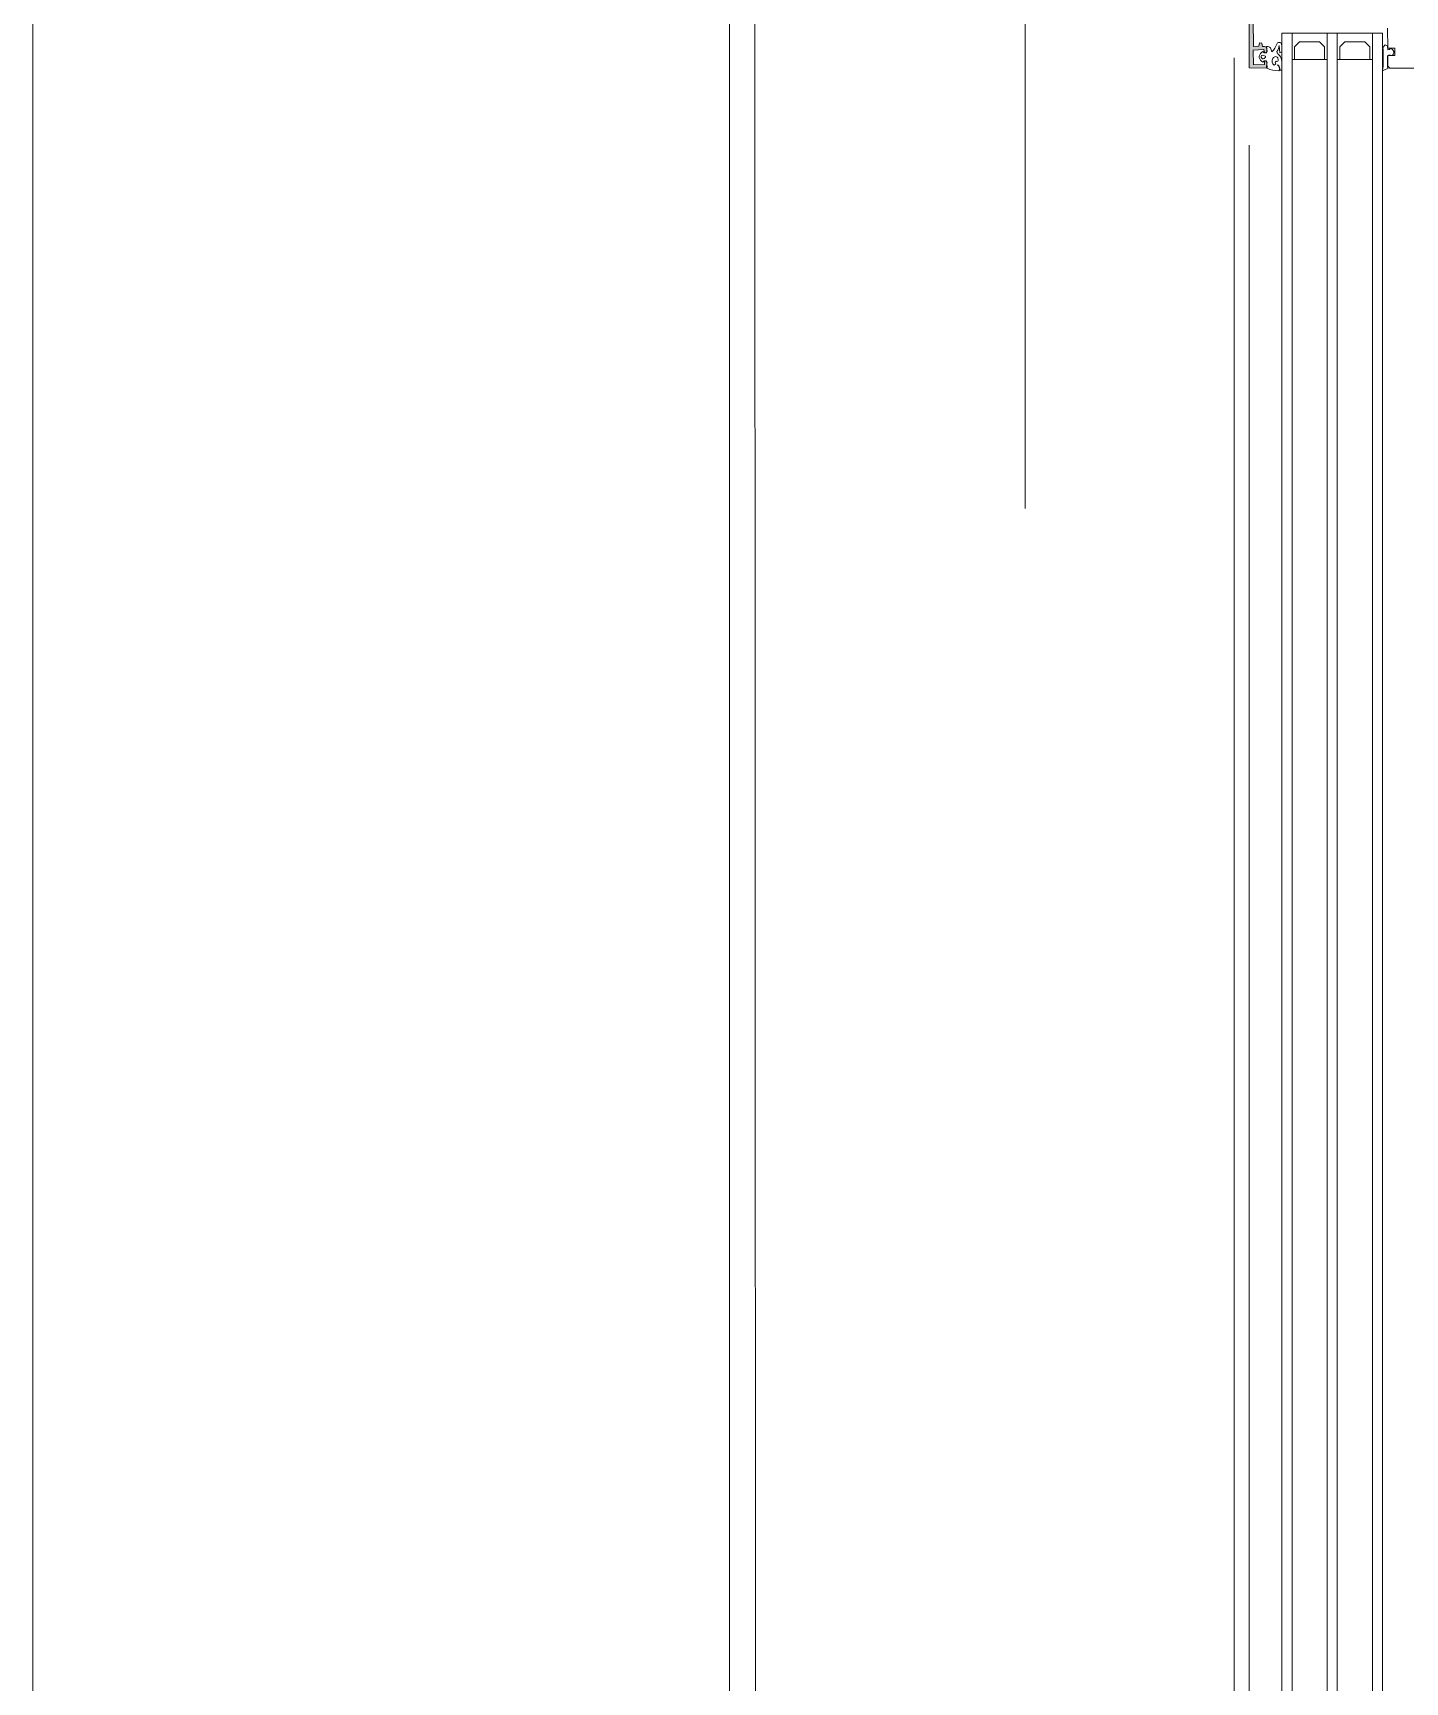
# Model space of a CAD drawing. Header units: metres. Extents: x -0.64 to 0.89, y -0.01 to 0.61.
# Drawn here: x 0.31559 to 0.32652, y 0.55731 to 0.57044 of the extents above; entities that cross this region are included whole.
import ezdxf
from ezdxf.xclip import XClip

# ---------------------------------------------------------------- set-up
doc = ezdxf.new("R2010")
doc.units = ezdxf.units.M
doc.header["$MEASUREMENT"] = 0
doc.header["$XCLIPFRAME"] = 0
doc.linetypes.add('Strich 2', pattern=[0.002822, 0.001411, -0.001411])
doc.linetypes.add('Strichpunkt 6_2_2mm Schnitt', pattern=[0.01, 0.006, -0.002, 0, -0.002])
for name, color, linetype in [('011_Stift 1.Grau', 7, 'Continuous'), ('011_Stift 1.Grau Neu', 7, 'Continuous'), ('015 Innenwände Schichttrennlinien', 7, 'Continuous'), ('120 Bemassungen Detail', 7, 'Continuous'), ('915 Layout Zeichnungen Neu', 7, 'Continuous')]:
    doc.layers.add(name, color=color, linetype=linetype)

# ---------------------------------------------------------------- blocks, each defined once
blk = doc.blocks.new('Zeichnung_4_3', base_point=(-3.23142, 0.525045))
at = {"layer": '915 Layout Zeichnungen Neu', "linetype": 'Continuous', "lineweight": 13, "true_color": 0x9f9f9f}
blk.add_hatch(color=253, dxfattribs=at).paths.add_polyline_path([(0.325314, 0.570606), (0.325311, 0.570833), (0.325317, 0.570862), (0.325461, 0.570866), (0.325465, 0.570851), (0.325529, 0.570881), (0.325467, 0.570888), (0.325311, 0.570892), (0.325307, 0.57094), (0.325291, 0.570944), (0.325281, 0.570934), (0.325281, 0.570168), (0.325417, 0.570164), (0.325421, 0.570213), (0.325412, 0.570223), (0.325401, 0.57022), (0.325401, 0.570194), (0.325315, 0.57019), (0.325311, 0.570308), (0.325397, 0.570312), (0.325401, 0.570288), (0.325412, 0.570286), (0.32542, 0.570293), (0.325421, 0.570316, 0.414214), (0.325401, 0.570336), (0.325385, 0.570336), (0.325381, 0.570362), (0.325361, 0.570366), (0.325357, 0.57034), (0.325315, 0.570336), (0.325311, 0.57054), (0.325353, 0.570544), (0.325357, 0.570518), (0.325377, 0.570514), (0.325381, 0.57054), (0.3255, 0.570544, 0.767327), (0.325511, 0.570583), (0.325471, 0.570606), (0.325465, 0.57058), (0.325321, 0.570576), (0.325317, 0.570602)])
at = {"layer": '011_Stift 1.Grau', "color": 7, "linetype": 'Strich 2', "lineweight": 13, "ltscale": 1000}
blk.add_line((0.321342, 0.574244), (0.321358, 0.525035), dxfattribs=at)
at = {"layer": '011_Stift 1.Grau', "color": 7, "linetype": 'Strichpunkt 6_2_2mm Schnitt', "lineweight": 13, "ltscale": 1000}
blk.add_line((0.323496, 0.571828), (0.323496, 0.566658), dxfattribs=at)
at = {"layer": '011_Stift 1.Grau Neu', "color": 7, "linetype": 'Continuous', "lineweight": 13, "ltscale": 1000, "flags": 128}
for points in [[(0.326382, 0.570484), (0.326383, 0.570324), (0.326441, 0.570324), (0.326441, 0.570264), (0.326384, 0.570264), (0.326384, 0.570181), (0.326401, 0.570164), (0.326441, 0.570164), (0.326824, 0.570164, 0.339454)], [(0.325281, 0.570934), (0.325281, 0.570168), (0.325417, 0.570164), (0.325421, 0.570213), (0.325412, 0.570223), (0.325401, 0.57022), (0.325401, 0.570194), (0.325315, 0.57019), (0.325311, 0.570308), (0.325397, 0.570312), (0.325401, 0.570288), (0.325412, 0.570286), (0.32542, 0.570293), (0.325421, 0.570316, 0.414214), (0.325401, 0.570336), (0.325385, 0.570336), (0.325381, 0.570362), (0.325361, 0.570366), (0.325357, 0.57034), (0.325315, 0.570336), (0.325311, 0.57054)]]:
    blk.add_lwpolyline(points, format="xyb", dxfattribs=at)
for points in [[(0.325541, 0.569844), (0.325541, 0.570444), (0.325621, 0.570444), (0.325621, 0.569844)], [(0.325901, 0.569844), (0.325901, 0.570444), (0.325981, 0.570444), (0.325981, 0.569844)], [(0.326341, 0.569844), (0.326341, 0.570444), (0.326261, 0.570444), (0.326261, 0.569844)]]:
    blk.add_lwpolyline(points, dxfattribs=at)
for points in [[(0.325881, 0.570234), (0.325881, 0.570334), (0.325841, 0.570374), (0.325681, 0.570374), (0.325641, 0.570334), (0.325641, 0.570234), (0.325621, 0.570234), (0.325621, 0.570444), (0.325901, 0.570444), (0.325901, 0.570234)], [(0.326001, 0.570234), (0.326001, 0.570334), (0.326041, 0.570374), (0.326201, 0.570374), (0.326241, 0.570334), (0.326241, 0.570234), (0.326261, 0.570234), (0.326261, 0.570444), (0.325981, 0.570444), (0.325981, 0.570234)], [(0.325881, 0.570234), (0.325641, 0.570234), (0.325641, 0.570334), (0.325681, 0.570374), (0.325841, 0.570374), (0.325881, 0.570334)], [(0.326001, 0.570234), (0.326241, 0.570234), (0.326241, 0.570334), (0.326201, 0.570374), (0.326041, 0.570374), (0.326001, 0.570334)], [(0.326346, 0.570314), (0.326346, 0.570297), (0.326346, 0.570279), (0.326346, 0.570262), (0.326346, 0.570245), (0.326346, 0.570227), (0.326346, 0.57021), (0.326346, 0.570193), (0.326346, 0.570176), (0.326345, 0.570165), (0.326341, 0.570144), (0.326363, 0.570154), (0.326386, 0.570161), (0.326382, 0.570173), (0.326381, 0.570261), (0.326392, 0.570267), (0.326406, 0.570267), (0.326419, 0.570266), (0.326426, 0.570273), (0.326431, 0.570285), (0.326431, 0.570297), (0.326422, 0.570314), (0.326406, 0.570324), (0.326397, 0.570313), (0.326385, 0.570309), (0.326381, 0.570343), (0.326364, 0.57035), (0.326344, 0.57033)]]:
    blk.add_lwpolyline(points, close=True, dxfattribs=at)
for points in [[(0.325499, 0.570355, -0.815037), (0.325538, 0.570353, -0.044548), (0.325541, 0.570318), (0.32554, 0.570288), (0.325524, 0.570287), (0.325519, 0.570345, -0.130359), (0.325501, 0.570297), (0.325505, 0.570279, -0.158309), (0.325529, 0.570255, -0.11213), (0.325541, 0.570203), (0.325541, 0.570148), (0.325525, 0.570149, 0.247245), (0.325506, 0.570192, -0.276719), (0.32552, 0.570169), (0.325524, 0.570155), (0.325517, 0.570144, -0.12168), (0.325423, 0.570163), (0.325421, 0.570203), (0.325424, 0.570213), (0.325419, 0.570222), (0.325398, 0.570222), (0.325388, 0.570213, -0.198438), (0.325359, 0.570249), (0.325359, 0.57026, -0.198438), (0.325388, 0.570296), (0.325398, 0.570286), (0.325417, 0.570286), (0.325424, 0.570296), (0.325419, 0.570336, -0.262637), (0.325449, 0.570325), (0.325461, 0.570294, 0.110523)], [(0.325411, 0.57025, -0.181524), (0.325385, 0.570238, -0.333333), (0.325377, 0.570266, -0.181524), (0.325411, 0.570259)], [(0.325508, 0.570246), (0.325512, 0.570231, -0.640157), (0.325494, 0.570219), (0.325488, 0.57021), (0.325493, 0.570199), (0.325478, 0.570187, -0.387549), (0.325468, 0.570242, -0.155945), (0.325483, 0.570255, -0.390544)]]:
    blk.add_lwpolyline(points, format="xyb", close=True, dxfattribs=at)
at = {"layer": '015 Innenwände Schichttrennlinien', "color": 7, "linetype": 'Continuous', "lineweight": 20, "ltscale": 1000}
blk.add_line((0.321142, 0.574244), (0.321142, 0.525031), dxfattribs=at)
at = {"layer": '120 Bemassungen Detail', "color": 7, "linetype": 'Continuous', "lineweight": 13, "ltscale": 1000}
blk.add_line((0.315593, 0.525044), (0.315593, 0.573844), dxfattribs=at)
at = {"layer": '915 Layout Zeichnungen Neu', "color": 253, "linetype": 'Continuous', "lineweight": 13, "ltscale": 1000, "true_color": 0x9f9f9f}
for p, q in [((0.325161, 0.525708), (0.325161, 0.570247)), ((0.325281, 0.526704), (0.325281, 0.569552))]:
    blk.add_line(p, q, dxfattribs=at)
at = {"layer": '915 Layout Zeichnungen Neu', "color": 7, "linetype": 'Continuous', "lineweight": 13, "ltscale": 1000, "flags": 128}
for points in [[(0.325541, 0.570044), (0.325541, 0.526108)], [(0.325621, 0.570044), (0.325621, 0.526108)], [(0.325901, 0.570044), (0.325901, 0.526108)], [(0.325981, 0.570044), (0.325981, 0.526108)], [(0.326261, 0.570044), (0.326261, 0.526108)], [(0.326341, 0.570044), (0.326341, 0.526108)]]:
    blk.add_lwpolyline(points, dxfattribs=at)

msp = doc.modelspace()

# ---------------------------------------------------------------- block references
at = {"layer": '011_Stift 1.Grau', "color": 7, "linetype": 'Continuous', "lineweight": 13, "ltscale": 1000}
ref = msp.add_blockref('Zeichnung_4_3', (-3.23142, 0.525045), dxfattribs=at)
XClip(ref).set_block_clipping_path([(0.2415876712, 0.4461899202), (0.383283947, 0.5888474518)])

doc.saveas('drawing.dxf')
